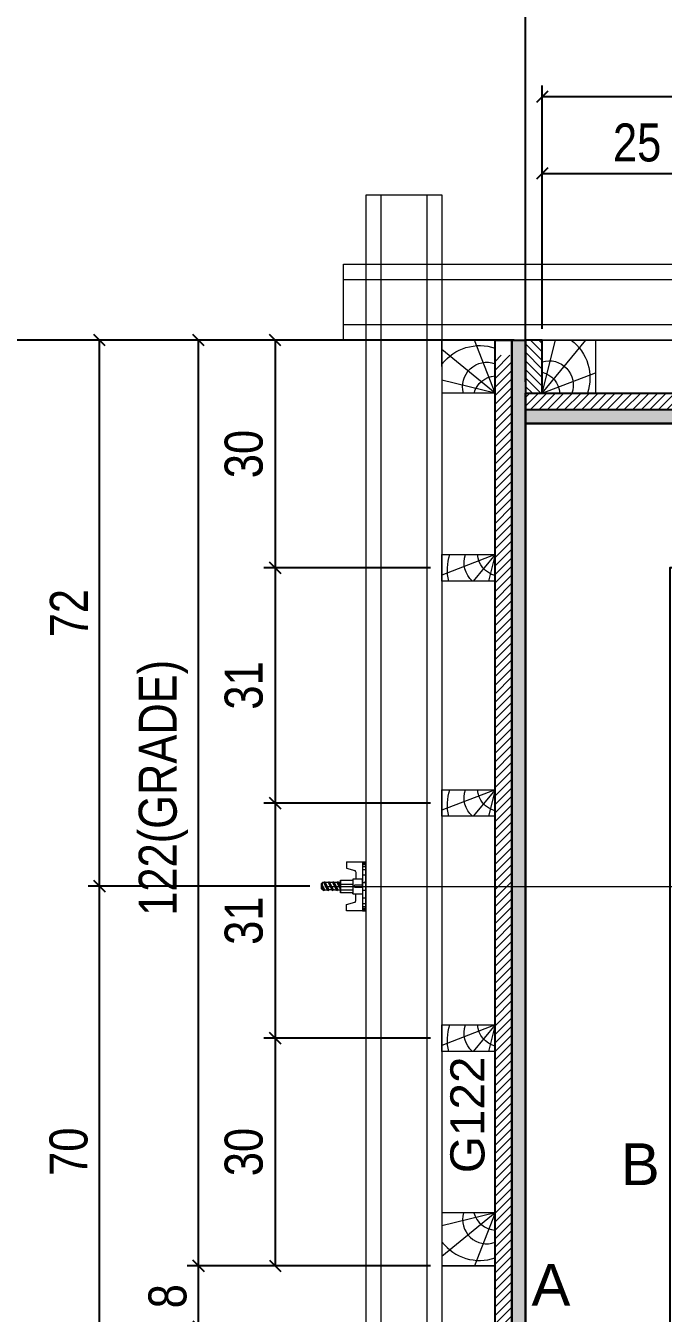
# Model space of a CAD drawing. Header units: millimetres. Extents: x 1945 to 8225, y 304 to 15137.
# Drawn here: x 2522.2 to 2690, y 7732.9 to 8072.3 of the extents above; entities that cross this region are included whole.
import ezdxf
from ezdxf.enums import TextEntityAlignment as Align

# ---------------------------------------------------------------- set-up
doc = ezdxf.new("R2010")
doc.units = ezdxf.units.MM
for name, color, linetype in [('CHAPA', 1, 'Continuous'), ('COTA', 241, 'Continuous'), ('MEIO_PONT', 93, 'Continuous'), ('Painéis', 200, 'Continuous'), ('SARRAFO', 251, 'Continuous'), ('TEXTO_GERAL', 7, 'Continuous')]:
    doc.layers.add(name, color=color, linetype=linetype)
for name, color, linetype, lineweight in [('CONCRETO', 251, 'Continuous', 25), ('Hachura', 251, 'Continuous', 9), ('Madeira', 126, 'Continuous', 18), ('Perfil Metálico', 224, 'Continuous', 18)]:
    doc.layers.add(name, color=color, linetype=linetype, lineweight=lineweight)
doc.styles.add('ARIAL', font='arial.ttf')
doc.styles.add('COTA TECNICA 2X', font='techl___.ttf', dxfattribs={"height": 10})
doc.styles.add('ROMANS', font='romans.shx')
doc.styles.add('SANSSERIF', font='sas_____.pfb')
doc.dimstyles.new('Cota Seção interna', dxfattribs={"dimtxt": 7, "dimasz": 6, "dimexe": 0.18, "dimexo": 2, "dimgap": -4, "dimtad": 3, "dimdec": 1, "dimlfac": 0.5, "dimzin": 12, "dimdsep": 46, "dimtxsty": 'ROMANS', "dimblk": 'ARCHTICK', "dimcen": 0.09, "dimse1": 1, "dimse2": 1, "dimsd1": 1, "dimsd2": 1, "dimclrd": 180, "dimclre": 5, "dimclrt": 1, "dimadec": 0, "dimazin": 3, "dimtfac": 1, "dimtdec": 1, "dimtofl": 0, "dimtmove": 0, "dimatfit": 3, "dimldrblk": 'ARCHTICK', "dimfxl": 1, "dimtolj": 1, "dimtzin": 0, "dimarcsym": 0})
doc.dimstyles.new('SECAO PILAR', dxfattribs={"dimtxt": 10, "dimasz": 3, "dimexe": 3, "dimexo": 3, "dimgap": 3, "dimtad": 1, "dimdec": 1, "dimlfac": 0.5, "dimzin": 12, "dimdsep": 46, "dimtxsty": 'COTA TECNICA 2X', "dimblk1": 'OBLIQUE', "dimblk2": 'OBLIQUE', "dimsah": 1, "dimcen": 0.9, "dimclrd": 256, "dimclre": 256, "dimclrt": 256, "dimadec": 1, "dimazin": 3, "dimtfac": 1, "dimtdec": 1, "dimtmove": 0, "dimatfit": 3, "dimfxl": 1, "dimtolj": 1, "dimtzin": 12, "dimarcsym": 0})

# ---------------------------------------------------------------- blocks, each defined once
blk = doc.blocks.new('_Oblique')
at = {"color": 0, "linetype": 'ByBlock', "lineweight": -2}
blk.add_line((-0.5, -0.5), (0.5, 0.5), dxfattribs=at)
blk = doc.blocks.new('*D1000')
at = {"layer": 'COTA', "lineweight": -2, "transparency": 16777216}
for p, q in [((2653.75, 7978.42), (2653.75, 8125.83)), ((2975.75, 7978.47), (2975.75, 8125.83)), ((2975.75, 8122.83), (2653.75, 8122.83))]:
    blk.add_line(p, q, dxfattribs=at)
at = {"layer": 'Defpoints', "color": 0, "transparency": 16777216}
for p in [(2653.75, 8122.83), (2653.75, 7975.42), (2975.75, 7975.47)]:
    blk.add_point(p, dxfattribs=at)
at = {"layer": 'COTA', "lineweight": -2, "transparency": 16777216, "xscale": 3, "yscale": 3, "zscale": 3, "rotation": 180}
blk.add_blockref('_Oblique', (2653.75, 8122.83), dxfattribs=at)
at = {"layer": 'COTA', "lineweight": -2, "transparency": 16777216, "xscale": 3, "yscale": 3, "zscale": 3}
blk.add_blockref('_Oblique', (2975.75, 8122.83), dxfattribs=at)
at = {"layer": 'COTA', "transparency": 16777216, "insert": (2814.75, 8130.93), "char_height": 10, "attachment_point": 5, "style": 'COTA TECNICA 2X'}
blk.add_mtext('\\A1;161 PAINEL', dxfattribs=at)
blk = doc.blocks.new('*D1004')
at = {"layer": 'COTA', "linetype": 'ByBlock', "lineweight": -2, "transparency": 16777216}
for p, q in [((2596.94, 7845.49), (2538.57, 7845.49)), ((2541.57, 7705.49), (2541.57, 7845.49)), ((2596.94, 7705.49), (2538.57, 7705.49))]:
    blk.add_line(p, q, dxfattribs=at)
at = {"layer": 'Defpoints', "color": 0, "linetype": 'ByBlock', "transparency": 16777216}
for p in [(2541.57, 7845.49), (2599.94, 7845.49), (2599.94, 7705.49)]:
    blk.add_point(p, dxfattribs=at)
at = {"layer": 'COTA', "linetype": 'ByBlock', "lineweight": -2, "transparency": 16777216, "xscale": 3, "yscale": 3, "zscale": 3}
for p, rotation in [((2541.57, 7845.49), 90), ((2541.57, 7705.49), 270)]:
    blk.add_blockref('_Oblique', p, dxfattribs=dict(at, rotation=rotation))
at = {"layer": 'COTA', "linetype": 'ByBlock', "transparency": 16777216, "insert": (2533.47, 7775.49), "char_height": 10, "attachment_point": 5, "rotation": 90, "style": 'COTA TECNICA 2X'}
blk.add_mtext('\\A1;70', dxfattribs=at)
blk = doc.blocks.new('*D1005')
at = {"layer": 'COTA', "linetype": 'ByBlock', "lineweight": -2, "transparency": 16777216}
for p, q in [((2650.75, 7989.42), (2507.73, 7989.42)), ((2510.73, 7485.42), (2510.73, 7989.42)), ((2650.75, 7485.42), (2507.73, 7485.42))]:
    blk.add_line(p, q, dxfattribs=at)
at = {"layer": 'Defpoints', "color": 0, "linetype": 'ByBlock', "transparency": 16777216}
for p in [(2510.73, 7989.42), (2653.75, 7989.42), (2653.75, 7485.42)]:
    blk.add_point(p, dxfattribs=at)
at = {"layer": 'COTA', "linetype": 'ByBlock', "lineweight": -2, "transparency": 16777216, "xscale": 3, "yscale": 3, "zscale": 3}
for p, rotation in [((2510.73, 7989.42), 90), ((2510.73, 7485.42), 270)]:
    blk.add_blockref('_Oblique', p, dxfattribs=dict(at, rotation=rotation))
at = {"layer": 'COTA', "linetype": 'ByBlock', "transparency": 16777216, "insert": (2502.62, 7737.42), "char_height": 10, "attachment_point": 5, "rotation": 90, "style": 'COTA TECNICA 2X'}
blk.add_mtext('\\A1;252 PAINEL', dxfattribs=at)
blk = doc.blocks.new('*D1006')
at = {"layer": 'COTA', "color": 180, "lineweight": -2, "transparency": 16777216}
for p, q in [((2870.1, 7965.8), (2845.1, 7965.8)), ((2845.1, 7965.8), (2845.1, 7950.8)), ((2870.1, 7950.8), (2870.1, 7965.8)), ((2845.1, 7950.8), (2870.1, 7950.8))]:
    blk.add_line(p, q, dxfattribs=at)
at = {"layer": 'Defpoints', "color": 0, "transparency": 16777216}
for p in [(2653.75, 7967.42), (2953.75, 7967.42), (2653.75, 7946.8)]:
    blk.add_point(p, dxfattribs=at)
at = {"layer": 'COTA', "color": 1, "transparency": 16777216, "insert": (2857.6, 7958.3), "char_height": 7, "attachment_point": 5, "style": 'ROMANS'}
blk.add_mtext('\\A1;150', dxfattribs=at)
blk = doc.blocks.new('_ArchTick')
at = {"color": 0, "linetype": 'ByBlock', "const_width": 0.15}
blk.add_lwpolyline([(-0.5, -0.5), (0.5, 0.5)], dxfattribs=at)
blk = doc.blocks.new('*D1007')
at = {"layer": 'COTA', "color": 180, "lineweight": -2, "transparency": 16777216}
for p, q in [((2670.45, 7719.79), (2655.45, 7719.79)), ((2655.45, 7719.79), (2655.45, 7693.79)), ((2670.45, 7693.79), (2670.45, 7719.79)), ((2655.45, 7693.79), (2670.45, 7693.79))]:
    blk.add_line(p, q, dxfattribs=at)
at = {"layer": 'Defpoints', "color": 0, "transparency": 16777216}
for p in [(2653.75, 7967.42), (2653.75, 7507.42), (2674.45, 7507.42)]:
    blk.add_point(p, dxfattribs=at)
at = {"layer": 'COTA', "color": 1, "transparency": 16777216, "insert": (2662.95, 7706.79), "char_height": 7, "attachment_point": 5, "rotation": 90, "style": 'ROMANS'}
blk.add_mtext('\\A1;230', dxfattribs=at)
blk = doc.blocks.new('*D1013')
at = {"layer": 'COTA', "linetype": 'ByBlock', "lineweight": -2, "transparency": 16777216}
for p, q in [((2628.76, 7989.4), (2538.57, 7989.4)), ((2541.57, 7845.49), (2541.57, 7989.4)), ((2596.94, 7845.49), (2538.57, 7845.49))]:
    blk.add_line(p, q, dxfattribs=at)
at = {"layer": 'Defpoints', "color": 0, "linetype": 'ByBlock', "transparency": 16777216}
for p in [(2541.57, 7989.4), (2631.76, 7989.4), (2599.94, 7845.49)]:
    blk.add_point(p, dxfattribs=at)
at = {"layer": 'COTA', "linetype": 'ByBlock', "lineweight": -2, "transparency": 16777216, "xscale": 3, "yscale": 3, "zscale": 3}
for p, rotation in [((2541.57, 7989.4), 90), ((2541.57, 7845.49), 270)]:
    blk.add_blockref('_Oblique', p, dxfattribs=dict(at, rotation=rotation))
at = {"layer": 'COTA', "linetype": 'ByBlock', "transparency": 16777216, "insert": (2533.5, 7917.45), "char_height": 10, "attachment_point": 5, "rotation": 90, "style": 'COTA TECNICA 2X'}
blk.add_mtext('\\A1;72', dxfattribs=at)
blk = doc.blocks.new('*D1018')
at = {"layer": 'COTA', "color": 180, "lineweight": -2, "transparency": 16777216}
for p, q in [((2687.75, 7676.42), (2672.75, 7676.42)), ((2672.75, 7676.42), (2672.75, 7652.42)), ((2687.75, 7652.42), (2687.75, 7676.42)), ((2672.75, 7652.42), (2687.75, 7652.42))]:
    blk.add_line(p, q, dxfattribs=at)
at = {"layer": 'Defpoints', "color": 0, "transparency": 16777216}
for p in [(2691.75, 7929.42), (2691.75, 7507.42), (2691.75, 7507.42)]:
    blk.add_point(p, dxfattribs=at)
at = {"layer": 'COTA', "color": 1, "transparency": 16777216, "insert": (2680.25, 7664.42), "char_height": 7, "attachment_point": 5, "rotation": 90, "style": 'ROMANS'}
blk.add_mtext('\\A1;211', dxfattribs=at)
blk = doc.blocks.new('PONTALETE')
at = {"layer": 'Madeira'}
for q in [(2.71, 7), (7, 5.76), (7, 1.74)]:
    blk.add_line((0, 0), q, dxfattribs=at)
blk.add_lwpolyline([(0, 0), (7, 0), (7, 7), (0, 7)], close=True, dxfattribs=at)
for centre, radius, start, end in [((2.04, 0.06), 6.23, 37.2818, 109.0913), ((1.09, 0.9), 3.19, 343.603, 109.9847), ((-0.21, -0.78), 3.09, 14.6322, 86.0383)]:
    blk.add_arc(centre, radius, start, end, dxfattribs=at)
blk = doc.blocks.new('MEIO PONTALETE')
at = {"layer": 'Madeira'}
for q in [(2.71, 7), (3.5, 2.88), (3.5, 0.87)]:
    blk.add_line((0, 0), q, dxfattribs=at)
blk.add_lwpolyline([(0, 0), (3.5, 0), (3.5, 7), (0, 7)], close=True, dxfattribs=at)
for centre, radius, start, end in [((2.04, 0.06), 6.23, 76.4499, 109.0913), ((1.09, 0.9), 3.19, 40.9063, 109.9847), ((-0.21, -0.78), 3.09, 14.6322, 86.0383)]:
    blk.add_arc(centre, radius, start, end, dxfattribs=at)
blk = doc.blocks.new('*D1028')
at = {"layer": 'COTA', "lineweight": -2, "transparency": 16777216}
for p, q in [((2628.74, 7989.4), (2584.81, 7989.4)), ((2587.81, 7989.4), (2587.81, 7929.4)), ((2628.75, 7929.4), (2584.81, 7929.4))]:
    blk.add_line(p, q, dxfattribs=at)
at = {"layer": 'Defpoints', "color": 0, "transparency": 16777216}
for p in [(2631.74, 7989.4), (2587.81, 7929.4), (2631.75, 7929.4)]:
    blk.add_point(p, dxfattribs=at)
at = {"layer": 'COTA', "lineweight": -2, "transparency": 16777216, "xscale": 3, "yscale": 3, "zscale": 3}
for p, rotation in [((2587.81, 7989.4), 90), ((2587.81, 7929.4), 270)]:
    blk.add_blockref('_Oblique', p, dxfattribs=dict(at, rotation=rotation))
at = {"layer": 'COTA', "transparency": 16777216, "insert": (2579.59, 7959.4), "char_height": 10, "attachment_point": 5, "rotation": 90, "style": 'COTA TECNICA 2X'}
blk.add_mtext('\\A1;30', dxfattribs=at)
blk = doc.blocks.new('*D1029')
at = {"layer": 'COTA', "lineweight": -2, "transparency": 16777216}
for p, q in [((2628.74, 7989.4), (2564.62, 7989.4)), ((2567.62, 7745.41), (2567.62, 7989.4)), ((2628.77, 7745.41), (2564.62, 7745.41))]:
    blk.add_line(p, q, dxfattribs=at)
at = {"layer": 'Defpoints', "color": 0, "transparency": 16777216}
for p in [(2567.62, 7989.4), (2631.74, 7989.4), (2631.77, 7745.41)]:
    blk.add_point(p, dxfattribs=at)
at = {"layer": 'COTA', "lineweight": -2, "transparency": 16777216, "xscale": 3, "yscale": 3, "zscale": 3}
for p, rotation in [((2567.62, 7989.4), 90), ((2567.62, 7745.41), 270)]:
    blk.add_blockref('_Oblique', p, dxfattribs=dict(at, rotation=rotation))
at = {"layer": 'COTA', "transparency": 16777216, "insert": (2558.4, 7871.41), "char_height": 10, "attachment_point": 5, "rotation": 90, "style": 'COTA TECNICA 2X'}
blk.add_mtext('\\A1;122(GRADE)', dxfattribs=at)
blk = doc.blocks.new('*D1030')
at = {"layer": 'COTA', "lineweight": -2, "transparency": 16777216}
for p, q in [((2628.75, 7929.4), (2584.81, 7929.4)), ((2587.81, 7929.4), (2587.81, 7867.4)), ((2628.75, 7867.4), (2584.81, 7867.4))]:
    blk.add_line(p, q, dxfattribs=at)
at = {"layer": 'Defpoints', "color": 0, "transparency": 16777216}
for p in [(2631.75, 7929.4), (2587.81, 7867.4), (2631.75, 7867.4)]:
    blk.add_point(p, dxfattribs=at)
at = {"layer": 'COTA', "lineweight": -2, "transparency": 16777216, "xscale": 3, "yscale": 3, "zscale": 3}
for p, rotation in [((2587.81, 7929.4), 90), ((2587.81, 7867.4), 270)]:
    blk.add_blockref('_Oblique', p, dxfattribs=dict(at, rotation=rotation))
at = {"layer": 'COTA', "transparency": 16777216, "insert": (2579.59, 7898.4), "char_height": 10, "attachment_point": 5, "rotation": 90, "style": 'COTA TECNICA 2X'}
blk.add_mtext('\\A1;31', dxfattribs=at)
blk = doc.blocks.new('*D1031')
at = {"layer": 'COTA', "lineweight": -2, "transparency": 16777216}
for p, q in [((2628.75, 7867.4), (2584.81, 7867.4)), ((2587.81, 7867.4), (2587.81, 7805.4)), ((2628.75, 7805.4), (2584.81, 7805.4))]:
    blk.add_line(p, q, dxfattribs=at)
at = {"layer": 'Defpoints', "color": 0, "transparency": 16777216}
for p in [(2631.75, 7867.4), (2587.81, 7805.4), (2631.75, 7805.4)]:
    blk.add_point(p, dxfattribs=at)
at = {"layer": 'COTA', "lineweight": -2, "transparency": 16777216, "xscale": 3, "yscale": 3, "zscale": 3}
for p, rotation in [((2587.81, 7867.4), 90), ((2587.81, 7805.4), 270)]:
    blk.add_blockref('_Oblique', p, dxfattribs=dict(at, rotation=rotation))
at = {"layer": 'COTA', "transparency": 16777216, "insert": (2579.59, 7836.4), "char_height": 10, "attachment_point": 5, "rotation": 90, "style": 'COTA TECNICA 2X'}
blk.add_mtext('\\A1;31', dxfattribs=at)
blk = doc.blocks.new('*D1032')
at = {"layer": 'COTA', "lineweight": -2, "transparency": 16777216}
for p, q in [((2628.75, 7805.4), (2584.81, 7805.4)), ((2587.81, 7805.4), (2587.81, 7745.41)), ((2628.75, 7745.41), (2584.81, 7745.41))]:
    blk.add_line(p, q, dxfattribs=at)
at = {"layer": 'Defpoints', "color": 0, "transparency": 16777216}
for p in [(2631.75, 7805.4), (2587.81, 7745.41), (2631.75, 7745.41)]:
    blk.add_point(p, dxfattribs=at)
at = {"layer": 'COTA', "lineweight": -2, "transparency": 16777216, "xscale": 3, "yscale": 3, "zscale": 3}
for p, rotation in [((2587.81, 7805.4), 90), ((2587.81, 7745.41), 270)]:
    blk.add_blockref('_Oblique', p, dxfattribs=dict(at, rotation=rotation))
at = {"layer": 'COTA', "transparency": 16777216, "insert": (2579.59, 7775.41), "char_height": 10, "attachment_point": 5, "rotation": 90, "style": 'COTA TECNICA 2X'}
blk.add_mtext('\\A1;30', dxfattribs=at)
blk = doc.blocks.new('*D1033')
at = {"layer": 'COTA', "lineweight": -2, "transparency": 16777216}
for p, q in [((2658.15, 7992.42), (2658.15, 8036.35)), ((2658.15, 8033.35), (2708.15, 8033.35)), ((2708.15, 7992.42), (2708.15, 8036.35))]:
    blk.add_line(p, q, dxfattribs=at)
at = {"layer": 'Defpoints', "color": 0, "transparency": 16777216}
for p in [(2708.15, 8033.35), (2658.15, 7989.42), (2708.15, 7989.42)]:
    blk.add_point(p, dxfattribs=at)
at = {"layer": 'COTA', "lineweight": -2, "transparency": 16777216, "xscale": 3, "yscale": 3, "zscale": 3, "rotation": 180}
blk.add_blockref('_Oblique', (2658.15, 8033.35), dxfattribs=at)
at = {"layer": 'COTA', "lineweight": -2, "transparency": 16777216, "xscale": 3, "yscale": 3, "zscale": 3}
blk.add_blockref('_Oblique', (2708.15, 8033.35), dxfattribs=at)
at = {"layer": 'COTA', "transparency": 16777216, "insert": (2683.15, 8041.46), "char_height": 10, "attachment_point": 5, "style": 'COTA TECNICA 2X'}
blk.add_mtext('\\A1;25', dxfattribs=at)
blk = doc.blocks.new('*D1036')
at = {"layer": 'COTA', "lineweight": -2, "transparency": 16777216}
for p, q in [((2658.15, 7992.4), (2658.15, 8056.55)), ((2808.15, 8053.55), (2658.15, 8053.55)), ((2808.15, 7992.42), (2808.15, 8056.55))]:
    blk.add_line(p, q, dxfattribs=at)
at = {"layer": 'Defpoints', "color": 0, "transparency": 16777216}
for p in [(2658.15, 8053.55), (2658.15, 7989.4), (2808.15, 7989.42)]:
    blk.add_point(p, dxfattribs=at)
at = {"layer": 'COTA', "lineweight": -2, "transparency": 16777216, "xscale": 3, "yscale": 3, "zscale": 3, "rotation": 180}
blk.add_blockref('_Oblique', (2658.15, 8053.55), dxfattribs=at)
at = {"layer": 'COTA', "lineweight": -2, "transparency": 16777216, "xscale": 3, "yscale": 3, "zscale": 3}
blk.add_blockref('_Oblique', (2808.15, 8053.55), dxfattribs=at)
at = {"layer": 'COTA', "transparency": 16777216, "insert": (2733.15, 8062.77), "char_height": 10, "attachment_point": 5, "style": 'COTA TECNICA 2X'}
blk.add_mtext('\\A1;75(GRADE)', dxfattribs=at)
blk = doc.blocks.new('*D1623')
at = {"layer": 'COTA', "lineweight": -2, "transparency": 16777216}
for p, q in [((2628.74, 7745.4), (2564.62, 7745.4)), ((2567.62, 7729.4), (2567.62, 7745.4)), ((2628.76, 7729.4), (2564.62, 7729.4))]:
    blk.add_line(p, q, dxfattribs=at)
at = {"layer": 'Defpoints', "color": 0, "transparency": 16777216}
for p in [(2567.62, 7745.4), (2631.74, 7745.4), (2631.76, 7729.4)]:
    blk.add_point(p, dxfattribs=at)
at = {"layer": 'COTA', "lineweight": -2, "transparency": 16777216, "xscale": 3, "yscale": 3, "zscale": 3}
for p, rotation in [((2567.62, 7745.4), 90), ((2567.62, 7729.4), 270)]:
    blk.add_blockref('_Oblique', p, dxfattribs=dict(at, rotation=rotation))
at = {"layer": 'COTA', "transparency": 16777216, "insert": (2559.52, 7737.4), "char_height": 10, "attachment_point": 5, "rotation": 90, "style": 'COTA TECNICA 2X'}
blk.add_mtext('\\A1;8', dxfattribs=at)
blk = doc.blocks.new('C')
at = {"layer": 'Hachura', "color": 0}
for p, q in [((0, 3.22), (0, -3.22)), ((0.45, 3.22), (0, 3.22)), ((0.46, 3.16), (0, 3.16)), ((0.46, 3.05), (0, 3.05)), ((0.46, 2.88), (0, 2.88)), ((0, 2.75), (0, -1.16)), ((0.46, 2.65), (0, 2.65)), ((0.46, 2.23), (0, 2.23)), ((0.45, -3.23), (0.45, 3.22)), ((0.45, 3.22), (2.58, 3.22)), ((1.35, 1.94), (1.35, 0.96)), ((2.58, 2.39), (1.47, 2.09)), ((2.58, 3.22), (2.58, 2.39)), ((0.46, 1.51), (0, 1.51)), ((0.39, 0.49), (0.17, 0.49)), ((1.74, 0.97), (0.45, 0.97)), ((1.45, 0.1), (0.45, 0.1)), ((1.74, -0.97), (1.74, 0.97)), ((1.74, 0.97), (1.74, 0.84)), ((1.74, 0.97), (1.74, 0.84)), ((1.74, 0.84), (3.35, 0.84)), ((3.35, 0.45), (1.74, 0.45)), ((3.32, 0.84), (3.32, -0.84)), ((3.35, 0.84), (3.35, -0.84)), ((3.68, 0.45), (3.35, 0.45)), ((3.84, -0.52), (3.35, 0.45)), ((3.35, 0.06), (3.67, -0.57)), ((3.68, 0.45), (4.16, -0.52)), ((3.72, 0.5), (4.25, -0.57)), ((4.37, -0.55), (3.83, 0.53)), ((4.15, 0.45), (3.93, 0.45)), ((4.42, -0.52), (3.93, 0.45)), ((4.15, 0.45), (4.26, 0.45)), ((4.26, 0.45), (4.74, -0.52)), ((4.3, 0.5), (4.83, -0.57)), ((4.95, -0.55), (4.41, 0.53)), ((4.51, 0.45), (4.84, 0.45)), ((5, -0.52), (4.51, 0.45)), ((4.84, 0.45), (5.32, -0.52)), ((4.88, 0.5), (5.41, -0.57)), ((5.53, -0.55), (4.99, 0.53)), ((5.58, -0.52), (5.09, 0.45)), ((5.42, 0.45), (5.09, 0.45)), ((5.58, -0.52), (5.09, 0.45)), ((5.42, 0.45), (5.74, -0.19)), ((5.46, 0.5), (5.74, -0.07)), ((5.74, 0.19), (5.57, 0.53)), ((5.74, 0.32), (5.68, 0.45)), ((5.68, 0.45), (5.74, 0.45)), ((5.74, 0.45), (5.9, 0.29)), ((5.74, 0.45), (5.74, -0.52)), ((5.9, -0.36), (5.9, 0.29)), ((0.45, 0), (0, 0)), ((0.46, -1.52), (0, -1.52)), ((0.08, -0.48), (0.29, -0.48)), ((0.29, -0.48), (0.4, -0.48)), ((0.45, 0), (0.45, -0.97)), ((0.45, -0.16), (1.45, -0.16)), ((0.45, -0.65), (0.45, -0.32)), ((0.45, -3.23), (0.45, -0.65)), ((0.45, -0.97), (1.74, -0.97)), ((1.35, -1.94), (1.35, -0.97)), ((3.35, -0.32), (1.74, -0.32)), ((3.35, -0.84), (1.74, -0.84)), ((3.35, -0.07), (3.58, -0.52)), ((3.35, -0.52), (3.58, -0.52)), ((3.84, -0.52), (4.16, -0.52)), ((4.42, -0.52), (4.74, -0.52)), ((4.63, -0.52), (4.74, -0.52)), ((5, -0.52), (5.32, -0.52)), ((5.58, -0.52), (5.74, -0.52)), ((5.74, -0.52), (5.9, -0.36)), ((5.74, -0.52), (5.74, -0.52)), ((0.46, -2.23), (0, -2.23)), ((0.46, -2.65), (0, -2.65)), ((0.46, -2.88), (0, -2.88)), ((0.46, -3.05), (0, -3.05)), ((0.46, -3.16), (0, -3.16)), ((0, -3.22), (2.57, -3.22)), ((2.58, -2.39), (1.47, -2.1)), ((2.58, -3.23), (2.58, -2.39))]:
    blk.add_line(p, q, dxfattribs=at)
for centre, radius, start, end in [((1.52, 1.94), 0.161, 104.7436, 180), ((1.44, -0.03), 0.129, 272.695, 87.305), ((3.81, 0.39), 0.143, 25.5688, 154.4312), ((4.39, 0.39), 0.143, 25.5688, 154.4312), ((4.97, 0.39), 0.143, 25.5688, 154.4312), ((5.55, 0.39), 0.143, 25.5688, 154.4312), ((0.17, -0.37), 0.174, 221.744, 317.8592), ((3.71, -0.4), 0.174, 222.1408, 318.256), ((4.29, -0.4), 0.174, 222.1408, 318.256), ((4.87, -0.4), 0.174, 222.1408, 318.256), ((5.45, -0.4), 0.174, 222.1408, 318.256), ((5.61, -0.4), 0.174, 317.8592, 318.256), ((1.52, -1.94), 0.161, 180, 255.2564)]:
    blk.add_arc(centre, radius, start, end, dxfattribs=at)

msp = doc.modelspace()

# ---------------------------------------------------------------- hatches: boundary and pattern name
at = {"layer": 'Hachura'}
h = msp.add_hatch(color=256, dxfattribs=at)
h.dxf.hatch_style = 1
h.paths.add_polyline_path([(2650.15, 7989.42), (2653.75, 7989.42), (2653.75, 7485.42), (2650.15, 7485.42)])
h = msp.add_hatch(dxfattribs=at)
h.set_pattern_fill('ANSI31', color=256, scale=0.5, angle=270, style=0)
h.set_pattern_definition([(315, (25498.75, -2551.3458), (1.12253202, 1.12253202), [])])
h.paths.add_polyline_path([(2653.75, 7989.42), (2658.15, 7989.42), (2658.15, 7975.43), (2653.75, 7975.43)])
h = msp.add_hatch(dxfattribs=at)
h.set_pattern_fill('ANSI31', color=256, scale=0.5, angle=360, style=0)
h.set_pattern_definition([(45, (13830.4445, -1519.7837), (-1.12253202, 1.12253202), [])])
h.paths.add_polyline_path([(2650.15, 7485.42), (2645.75, 7485.42), (2645.75, 7985.42), (2650.15, 7985.42)])
h = msp.add_hatch(dxfattribs=at)
h.set_pattern_fill('ANSI31', color=256, scale=0.5, angle=360, style=0)
h.set_pattern_definition([(45, (12061.4936, 30095.8142), (-1.12253202, 1.12253202), [])])
h.paths.add_polyline_path([(2975.75, 7971.02), (2975.75, 7975.42), (2653.75, 7975.42), (2653.75, 7971.02)])
h = msp.add_hatch(color=256, dxfattribs=at)
h.dxf.hatch_style = 1
h.paths.add_polyline_path([(2975.75, 7967.42), (2975.75, 7971.02), (2653.75, 7971.02), (2653.75, 7967.42)])

# ---------------------------------------------------------------- linework, layer by layer
at = {"layer": 'CHAPA', "linetype": 'ByBlock'}
for p, q in [((2653.75, 7975.42), (2657.53, 7975.42)), ((2653.75, 7967.42), (2653.75, 7975.42))]:
    msp.add_line(p, q, dxfattribs=at)
at = {"layer": 'CONCRETO', "color": 2}
msp.add_lwpolyline([(2953.75, 7967.42), (2953.75, 7929.42), (2691.75, 7929.42), (2691.75, 7507.42), (2653.75, 7507.42), (2653.75, 7967.42)], close=True, dxfattribs=at)
at = {"layer": 'Hachura'}
msp.add_line((2600.94, 7845.43), (2740.74, 7845.44), dxfattribs=at)
at = {"layer": 'Madeira'}
for points in [[(2645.75, 7989.42), (2631.75, 7989.4), (2631.75, 7745.41), (2645.75, 7745.42)], [(2658.15, 7975.42), (2658.15, 7989.42), (2808.15, 7989.42), (2808.15, 7975.42)], [(2645.75, 7745.42), (2631.75, 7745.4), (2631.75, 7485.41), (2645.75, 7485.42)]]:
    msp.add_lwpolyline(points, close=True, dxfattribs=at)
at = {"layer": 'Painéis'}
for points in [[(2650.15, 7989.42), (2653.75, 7989.42), (2653.75, 7485.42), (2650.15, 7485.42)], [(2653.75, 7967.42), (2975.75, 7967.42), (2975.75, 7971.02), (2653.75, 7971.02)]]:
    msp.add_lwpolyline(points, close=True, dxfattribs=at)
at = {"layer": 'Perfil Metálico'}
for points in [[(2631.75, 7453.49), (2611.75, 7453.49), (2611.75, 8027.75), (2631.75, 8027.75)], [(2615.75, 8027.75), (2627.75, 8027.75), (2627.75, 7453.49), (2615.75, 7453.49)], [(2605.85, 7989.42), (2605.85, 8009.42), (3000.12, 8009.42), (3000.12, 7989.42)], [(3000.12, 8005.42), (3000.12, 7993.42), (2605.85, 7993.42), (2605.85, 8005.42)]]:
    msp.add_lwpolyline(points, close=True, dxfattribs=at)
at = {"layer": 'SARRAFO'}
msp.add_line((2653.75, 7975.42), (2975.75, 7975.47), dxfattribs=at)
for points in [[(2650.15, 7989.42), (2650.15, 7485.42), (2645.75, 7485.42), (2645.75, 7989.42)], [(2650.15, 7989.42), (2650.15, 7485.42), (2645.75, 7485.42), (2645.75, 7989.42)], [(2658.15, 7975.42), (2658.15, 7989.42), (2653.75, 7989.42), (2653.75, 7975.42)]]:
    msp.add_lwpolyline(points, close=True, dxfattribs=at)
msp.add_lwpolyline([(2975.75, 7975.47), (2975.75, 7967.42), (2653.75, 7967.42), (2653.75, 7975.42)], dxfattribs=at)

# ---------------------------------------------------------------- block references
at = {"layer": 'Hachura', "linetype": 'Continuous', "xscale": 2, "yscale": 2, "zscale": 2, "rotation": 180}
msp.add_blockref('C', (2611.74, 7845.42), dxfattribs=at)
at = {"layer": 'Madeira'}
for name, p, xscale, yscale, zscale, rotation in [('PONTALETE', (2645.76, 7975.42), -2, 2, 2, 0.06291069689670081), ('MEIO PONTALETE', (2645.75, 7932.92), -1.999999997962732, 1.999999997962732, 1.999999997962732, 90.0629106968967), ('MEIO PONTALETE', (2645.75, 7870.92), -1.999999997962732, 1.999999997962732, 1.999999997962732, 90.0629106968967), ('MEIO PONTALETE', (2645.75, 7808.92), -1.999999997962732, 1.999999997962732, 1.999999997962732, 90.0629106968967), ('PONTALETE', (2645.74, 7759.42), 2, 2, 2, 180.0629106968967)]:
    msp.add_blockref(name, p, dxfattribs=dict(at, xscale=xscale, yscale=yscale, zscale=zscale, rotation=rotation))
at = {"layer": 'MEIO_PONT', "xscale": -2, "yscale": 2, "zscale": 2, "rotation": 270}
msp.add_blockref('PONTALETE', (2658.15, 7975.42), dxfattribs=at)

# ---------------------------------------------------------------- texts
at = {"layer": 'TEXTO_GERAL', "color": 0, "linetype": 'Continuous', "style": 'SANSSERIF'}
msp.add_text('G122', height=9, rotation=90, dxfattribs=at).set_placement((2638.45, 7769.83), align=Align.MIDDLE_LEFT)
at = {"layer": 'TEXTO_GERAL', "style": 'ARIAL'}
for s, p in [('B', (2683.97, 7772.21)), ('A', (2660.45, 7740.4))]:
    msp.add_text(s, height=11, dxfattribs=at).set_placement(p, align=Align.MIDDLE_CENTER)

# ---------------------------------------------------------------- dimensions: what is measured, and where the dimension line sits
at = {"layer": 'COTA'}
dim = msp.add_linear_dim(base=(2653.75, 8122.83), p1=(2975.75, 7975.47), p2=(2653.75, 7975.42), angle=180, text='<> PAINEL', dimstyle='SECAO PILAR', dxfattribs=at)
dim.commit()
dim.dimension.update_dxf_attribs({"geometry": '*D1000', "text_midpoint": (2814.75, 8130.93)})
dim = msp.add_linear_dim(base=(2658.15, 8053.55), p1=(2808.15, 7989.42), p2=(2658.15, 7989.4), text='<>(GRADE)', dimstyle='SECAO PILAR', dxfattribs=at)
dim.commit()
dim.dimension.update_dxf_attribs({"geometry": '*D1036', "text_midpoint": (2733.15, 8062.77)})
dim = msp.add_linear_dim(base=(2708.15, 8033.35), p1=(2658.15, 7989.42), p2=(2708.15, 7989.42), dimstyle='SECAO PILAR', dxfattribs=at)
dim.commit()
dim.dimension.update_dxf_attribs({"geometry": '*D1033', "text_midpoint": (2683.15, 8041.46)})
at = {"layer": 'COTA', "linetype": 'ByBlock'}
dim = msp.add_linear_dim(base=(2510.73, 7989.42), p1=(2653.75, 7485.42), p2=(2653.75, 7989.42), angle=90, text='<> PAINEL', dimstyle='SECAO PILAR', override={"dimtmove": 1}, dxfattribs=at)
dim.commit()
dim.dimension.update_dxf_attribs({"geometry": '*D1005', "text_midpoint": (2502.62, 7737.42)})
for base, p1, p2, angle, picture, middle in [((2541.57, 7989.4), (2599.94, 7845.49), (2631.76, 7989.4), 270, '*D1013', (2533.5, 7917.45)), ((2541.57, 7845.49), (2599.94, 7705.49), (2599.94, 7845.49), 90, '*D1004', (2533.47, 7775.49))]:
    dim = msp.add_linear_dim(base=base, p1=p1, p2=p2, angle=angle, dimstyle='SECAO PILAR', override={"dimtmove": 1}, dxfattribs=at)
    dim.commit()
    dim.dimension.update_dxf_attribs({"geometry": picture, "text_midpoint": middle})
at = {"layer": 'COTA'}
dim = msp.add_linear_dim(base=(2567.62, 7989.4), p1=(2631.77, 7745.41), p2=(2631.74, 7989.4), angle=270, text='<>(GRADE)', dimstyle='SECAO PILAR', dxfattribs=at)
dim.commit()
dim.dimension.update_dxf_attribs({"geometry": '*D1029', "text_midpoint": (2567.62, 7871.41), "dimtype": 160})
for base, p1, p2, angle, picture, middle in [((2587.81, 7929.4), (2631.74, 7989.4), (2631.75, 7929.4), 270, '*D1028', (2579.59, 7959.4)), ((2587.81, 7867.4), (2631.75, 7929.4), (2631.75, 7867.4), 270, '*D1030', (2579.59, 7898.4)), ((2587.81, 7805.4), (2631.75, 7867.4), (2631.75, 7805.4), 270, '*D1031', (2579.59, 7836.4)), ((2587.81, 7745.41), (2631.75, 7805.4), (2631.75, 7745.41), 270, '*D1032', (2579.59, 7775.41)), ((2567.62, 7745.4), (2631.76, 7729.4), (2631.74, 7745.4), 90, '*D1623', (2559.52, 7737.4))]:
    dim = msp.add_linear_dim(base=base, p1=p1, p2=p2, angle=angle, dimstyle='SECAO PILAR', dxfattribs=at)
    dim.commit()
    dim.dimension.update_dxf_attribs({"geometry": picture, "text_midpoint": middle})
dim = msp.add_linear_dim(base=(2653.75, 7946.8), p1=(2953.75, 7967.42), p2=(2653.75, 7967.42), dimstyle='Cota Seção interna', dxfattribs=at)
dim.commit()
dim.dimension.update_dxf_attribs({"geometry": '*D1006', "text_midpoint": (2857.6, 7946.8), "dimtype": 160})
for base, p1, p2, picture, middle in [((2674.45, 7507.42), (2653.75, 7967.42), (2653.75, 7507.42), '*D1007', (2674.45, 7706.79)), ((2691.75, 7507.42), (2691.75, 7929.42), (2691.75, 7507.42), '*D1018', (2691.75, 7664.42))]:
    dim = msp.add_linear_dim(base=base, p1=p1, p2=p2, angle=270, dimstyle='Cota Seção interna', dxfattribs=at)
    dim.commit()
    dim.dimension.update_dxf_attribs({"geometry": picture, "text_midpoint": middle, "dimtype": 160})

doc.saveas('drawing.dxf')
